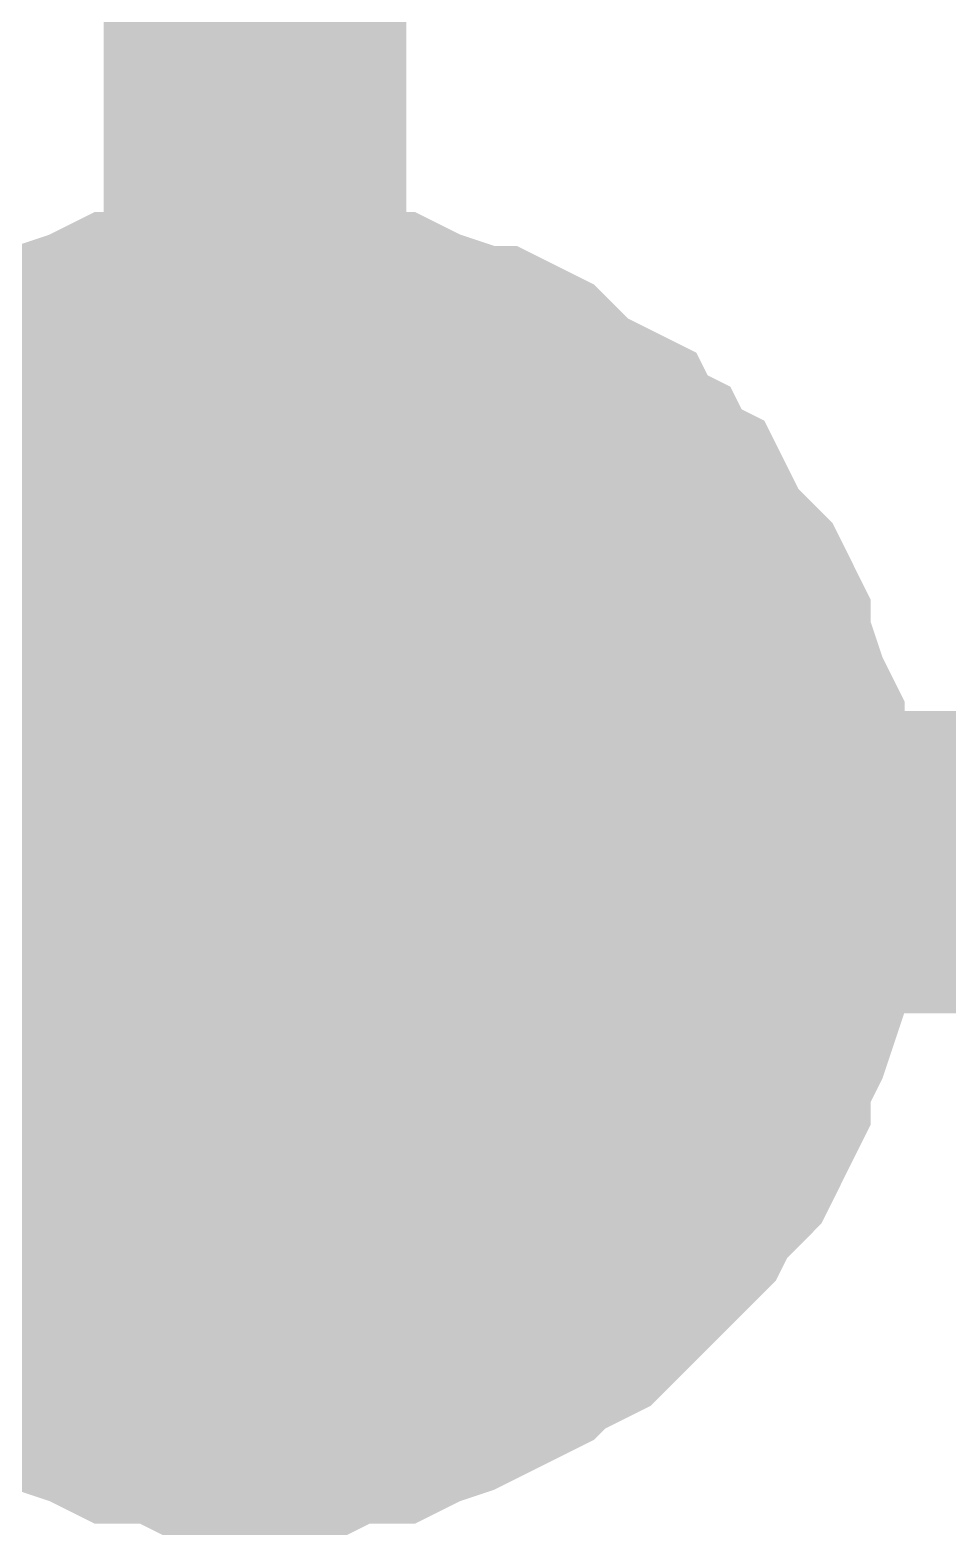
# Model space of a CAD drawing. Header units: inches. Extents: x 0 to 22.3, y 0 to 15.7.
# Drawn here: x 4.1915 to 4.2273, y 13.6733 to 13.7319 of the extents above; entities that cross this region are included whole.
import ezdxf

# ---------------------------------------------------------------- set-up
doc = ezdxf.new("R2010")
doc.units = ezdxf.units.IN
doc.header["$MEASUREMENT"] = 0
doc.layers.add('Sheet', color=255, linetype='Continuous')

msp = doc.modelspace()

# ---------------------------------------------------------------- linework, layer by layer
at = {"layer": 'Sheet'}
for points in [[(8.200272, 13.769324, 0.0118, 0.0118, 0), (8.200272, 13.699488, 0.0118, 0.0118, 0), (7.200379, 13.699488, 0.0118, 0.0118, 0), (6.200044, 13.699488, 0.0118, 0.0118, 0), (5.200151, 13.699488, 0.0118, 0.0118, 0), (4.200258, 13.699488, 0.0118, 0.0118, 0), (3.200365, 13.699488, 0.0118, 0.0118, 0), (2.20003, 13.699488, 0.0118, 0.0118, 0), (1.400381, 13.699488, 0.0118, 0.0118, 0), (1.400381, 14.199395, 0.0118, 0.0118, 0), (1.100236, 14.199395, 0.0118, 0.0118, 0)], [(4.200258, 13.899274, 0.0118, 0.0118, 0), (4.200258, 13.699488, 0.0118, 0.0118, 0)], [(4.184786, 13.712306, 0.0118, 0.0118, 0), (4.18567, 13.712748, 0.0118, 0.0118, 0), (4.186112, 13.713632, 0.0118, 0.0118, 0), (4.186997, 13.714074, 0.0118, 0.0118, 0), (4.187439, 13.714958, 0.0118, 0.0118, 0), (4.188323, 13.7154, 0.0118, 0.0118, 0), (4.189207, 13.715842, 0.0118, 0.0118, 0), (4.190091, 13.716726, 0.0118, 0.0118, 0), (4.190533, 13.717168, 0.0118, 0.0118, 0), (4.191417, 13.71761, 0.0118, 0.0118, 0), (4.192301, 13.71761, 0.0118, 0.0118, 0), (4.193185, 13.718052, 0.0118, 0.0118, 0), (4.194511, 13.718494, 0.0118, 0.0118, 0), (4.195395, 13.718936, 0.0118, 0.0118, 0), (4.196279, 13.718936, 0.0118, 0.0118, 0), (4.197163, 13.718936, 0.0118, 0.0118, 0), (4.198047, 13.719378, 0.0118, 0.0118, 0), (4.199374, 13.719378, 0.0118, 0.0118, 0), (4.200258, 13.719378, 0.0118, 0.0118, 0)], [(4.184786, 13.712306, 0.0118, 0.0118, 0), (4.18567, 13.712748, 0.0118, 0.0118, 0), (4.186112, 13.713632, 0.0118, 0.0118, 0), (4.186997, 13.714074, 0.0118, 0.0118, 0), (4.187439, 13.714958, 0.0118, 0.0118, 0), (4.188323, 13.7154, 0.0118, 0.0118, 0), (4.189207, 13.715842, 0.0118, 0.0118, 0), (4.190091, 13.716726, 0.0118, 0.0118, 0), (4.190533, 13.717168, 0.0118, 0.0118, 0), (4.191417, 13.71761, 0.0118, 0.0118, 0), (4.192301, 13.71761, 0.0118, 0.0118, 0), (4.193185, 13.718052, 0.0118, 0.0118, 0), (4.194511, 13.718494, 0.0118, 0.0118, 0), (4.195395, 13.718936, 0.0118, 0.0118, 0), (4.196279, 13.718936, 0.0118, 0.0118, 0), (4.197163, 13.718936, 0.0118, 0.0118, 0), (4.198047, 13.719378, 0.0118, 0.0118, 0), (4.199374, 13.719378, 0.0118, 0.0118, 0), (4.200258, 13.719378, 0.0118, 0.0118, 0)], [(4.184786, 13.712306, 0.0118, 0.0118, 0), (4.18567, 13.712748, 0.0118, 0.0118, 0), (4.186112, 13.713632, 0.0118, 0.0118, 0), (4.186997, 13.714074, 0.0118, 0.0118, 0), (4.187439, 13.714958, 0.0118, 0.0118, 0), (4.188323, 13.7154, 0.0118, 0.0118, 0), (4.189207, 13.715842, 0.0118, 0.0118, 0), (4.190091, 13.716726, 0.0118, 0.0118, 0), (4.190533, 13.717168, 0.0118, 0.0118, 0), (4.191417, 13.71761, 0.0118, 0.0118, 0), (4.192301, 13.71761, 0.0118, 0.0118, 0), (4.193185, 13.718052, 0.0118, 0.0118, 0), (4.194511, 13.718494, 0.0118, 0.0118, 0), (4.195395, 13.718936, 0.0118, 0.0118, 0), (4.196279, 13.718936, 0.0118, 0.0118, 0), (4.197163, 13.718936, 0.0118, 0.0118, 0), (4.198047, 13.719378, 0.0118, 0.0118, 0), (4.199374, 13.719378, 0.0118, 0.0118, 0), (4.200258, 13.719378, 0.0118, 0.0118, 0)], [(4.184786, 13.712306, 0.0118, 0.0118, 0), (4.18567, 13.712748, 0.0118, 0.0118, 0), (4.186112, 13.713632, 0.0118, 0.0118, 0), (4.186997, 13.714074, 0.0118, 0.0118, 0), (4.187439, 13.714958, 0.0118, 0.0118, 0), (4.188323, 13.7154, 0.0118, 0.0118, 0), (4.189207, 13.715842, 0.0118, 0.0118, 0), (4.190091, 13.716726, 0.0118, 0.0118, 0), (4.190533, 13.717168, 0.0118, 0.0118, 0), (4.191417, 13.71761, 0.0118, 0.0118, 0), (4.192301, 13.71761, 0.0118, 0.0118, 0), (4.193185, 13.718052, 0.0118, 0.0118, 0), (4.194511, 13.718494, 0.0118, 0.0118, 0), (4.195395, 13.718936, 0.0118, 0.0118, 0), (4.196279, 13.718936, 0.0118, 0.0118, 0), (4.197163, 13.718936, 0.0118, 0.0118, 0), (4.198047, 13.719378, 0.0118, 0.0118, 0), (4.199374, 13.719378, 0.0118, 0.0118, 0), (4.200258, 13.719378, 0.0118, 0.0118, 0)], [(4.200258, 13.719378, 0.0118, 0.0118, 0), (4.200258, 13.719378, 0.0118, 0.0118, 0)], [(4.200258, 13.719378, 0.0118, 0.0118, 0), (4.201142, 13.719378, 0.0118, 0.0118, 0), (4.202468, 13.719378, 0.0118, 0.0118, 0), (4.203352, 13.718936, 0.0118, 0.0118, 0), (4.204236, 13.718936, 0.0118, 0.0118, 0), (4.20512, 13.718936, 0.0118, 0.0118, 0), (4.206004, 13.718494, 0.0118, 0.0118, 0), (4.20733, 13.718052, 0.0118, 0.0118, 0), (4.208214, 13.71761, 0.0118, 0.0118, 0), (4.209098, 13.71761, 0.0118, 0.0118, 0), (4.209983, 13.717168, 0.0118, 0.0118, 0), (4.210425, 13.716726, 0.0118, 0.0118, 0), (4.211309, 13.715842, 0.0118, 0.0118, 0), (4.212193, 13.7154, 0.0118, 0.0118, 0), (4.213077, 13.714958, 0.0118, 0.0118, 0), (4.213519, 13.714074, 0.0118, 0.0118, 0), (4.214403, 13.713632, 0.0118, 0.0118, 0), (4.214845, 13.712748, 0.0118, 0.0118, 0), (4.215729, 13.712306, 0.0118, 0.0118, 0), (4.216171, 13.711422, 0.0118, 0.0118, 0), (4.216613, 13.710538, 0.0118, 0.0118, 0), (4.217497, 13.709654, 0.0118, 0.0118, 0), (4.217939, 13.709212, 0.0118, 0.0118, 0), (4.218381, 13.708328, 0.0118, 0.0118, 0), (4.218381, 13.707444, 0.0118, 0.0118, 0), (4.218823, 13.70656, 0.0118, 0.0118, 0), (4.219265, 13.705234, 0.0118, 0.0118, 0), (4.219707, 13.70435, 0.0118, 0.0118, 0), (4.219707, 13.703466, 0.0118, 0.0118, 0), (4.219707, 13.702582, 0.0118, 0.0118, 0), (4.220149, 13.701698, 0.0118, 0.0118, 0), (4.220149, 13.700372, 0.0118, 0.0118, 0), (4.220149, 13.699488, 0.0118, 0.0118, 0)], [(4.200258, 13.719378, 0.0118, 0.0118, 0), (4.200258, 13.719378, 0.0118, 0.0118, 0)], [(4.200258, 13.719378, 0.0118, 0.0118, 0), (4.201142, 13.719378, 0.0118, 0.0118, 0), (4.202468, 13.719378, 0.0118, 0.0118, 0), (4.203352, 13.718936, 0.0118, 0.0118, 0), (4.204236, 13.718936, 0.0118, 0.0118, 0), (4.20512, 13.718936, 0.0118, 0.0118, 0), (4.206004, 13.718494, 0.0118, 0.0118, 0), (4.20733, 13.718052, 0.0118, 0.0118, 0), (4.208214, 13.71761, 0.0118, 0.0118, 0), (4.209098, 13.71761, 0.0118, 0.0118, 0), (4.209983, 13.717168, 0.0118, 0.0118, 0), (4.210425, 13.716726, 0.0118, 0.0118, 0), (4.211309, 13.715842, 0.0118, 0.0118, 0), (4.212193, 13.7154, 0.0118, 0.0118, 0), (4.213077, 13.714958, 0.0118, 0.0118, 0), (4.213519, 13.714074, 0.0118, 0.0118, 0), (4.214403, 13.713632, 0.0118, 0.0118, 0), (4.214845, 13.712748, 0.0118, 0.0118, 0), (4.215729, 13.712306, 0.0118, 0.0118, 0), (4.216171, 13.711422, 0.0118, 0.0118, 0), (4.216613, 13.710538, 0.0118, 0.0118, 0), (4.217497, 13.709654, 0.0118, 0.0118, 0), (4.217939, 13.709212, 0.0118, 0.0118, 0), (4.218381, 13.708328, 0.0118, 0.0118, 0), (4.218381, 13.707444, 0.0118, 0.0118, 0), (4.218823, 13.70656, 0.0118, 0.0118, 0), (4.219265, 13.705234, 0.0118, 0.0118, 0), (4.219707, 13.70435, 0.0118, 0.0118, 0), (4.219707, 13.703466, 0.0118, 0.0118, 0), (4.219707, 13.702582, 0.0118, 0.0118, 0), (4.220149, 13.701698, 0.0118, 0.0118, 0), (4.220149, 13.700372, 0.0118, 0.0118, 0), (4.220149, 13.699488, 0.0118, 0.0118, 0)], [(4.200258, 13.719378, 0.0118, 0.0118, 0), (4.200258, 13.719378, 0.0118, 0.0118, 0)], [(4.200258, 13.719378, 0.0118, 0.0118, 0), (4.201142, 13.719378, 0.0118, 0.0118, 0), (4.202468, 13.719378, 0.0118, 0.0118, 0), (4.203352, 13.718936, 0.0118, 0.0118, 0), (4.204236, 13.718936, 0.0118, 0.0118, 0), (4.20512, 13.718936, 0.0118, 0.0118, 0), (4.206004, 13.718494, 0.0118, 0.0118, 0), (4.20733, 13.718052, 0.0118, 0.0118, 0), (4.208214, 13.71761, 0.0118, 0.0118, 0), (4.209098, 13.71761, 0.0118, 0.0118, 0), (4.209983, 13.717168, 0.0118, 0.0118, 0), (4.210425, 13.716726, 0.0118, 0.0118, 0), (4.211309, 13.715842, 0.0118, 0.0118, 0), (4.212193, 13.7154, 0.0118, 0.0118, 0), (4.213077, 13.714958, 0.0118, 0.0118, 0), (4.213519, 13.714074, 0.0118, 0.0118, 0), (4.214403, 13.713632, 0.0118, 0.0118, 0), (4.214845, 13.712748, 0.0118, 0.0118, 0), (4.215729, 13.712306, 0.0118, 0.0118, 0), (4.216171, 13.711422, 0.0118, 0.0118, 0), (4.216613, 13.710538, 0.0118, 0.0118, 0), (4.217497, 13.709654, 0.0118, 0.0118, 0), (4.217939, 13.709212, 0.0118, 0.0118, 0), (4.218381, 13.708328, 0.0118, 0.0118, 0), (4.218381, 13.707444, 0.0118, 0.0118, 0), (4.218823, 13.70656, 0.0118, 0.0118, 0), (4.219265, 13.705234, 0.0118, 0.0118, 0), (4.219707, 13.70435, 0.0118, 0.0118, 0), (4.219707, 13.703466, 0.0118, 0.0118, 0), (4.219707, 13.702582, 0.0118, 0.0118, 0), (4.220149, 13.701698, 0.0118, 0.0118, 0), (4.220149, 13.700372, 0.0118, 0.0118, 0), (4.220149, 13.699488, 0.0118, 0.0118, 0)], [(4.200258, 13.719378, 0.0118, 0.0118, 0), (4.200258, 13.719378, 0.0118, 0.0118, 0)], [(4.200258, 13.719378, 0.0118, 0.0118, 0), (4.201142, 13.719378, 0.0118, 0.0118, 0), (4.202468, 13.719378, 0.0118, 0.0118, 0), (4.203352, 13.718936, 0.0118, 0.0118, 0), (4.204236, 13.718936, 0.0118, 0.0118, 0), (4.20512, 13.718936, 0.0118, 0.0118, 0), (4.206004, 13.718494, 0.0118, 0.0118, 0), (4.20733, 13.718052, 0.0118, 0.0118, 0), (4.208214, 13.71761, 0.0118, 0.0118, 0), (4.209098, 13.71761, 0.0118, 0.0118, 0), (4.209983, 13.717168, 0.0118, 0.0118, 0), (4.210425, 13.716726, 0.0118, 0.0118, 0), (4.211309, 13.715842, 0.0118, 0.0118, 0), (4.212193, 13.7154, 0.0118, 0.0118, 0), (4.213077, 13.714958, 0.0118, 0.0118, 0), (4.213519, 13.714074, 0.0118, 0.0118, 0), (4.214403, 13.713632, 0.0118, 0.0118, 0), (4.214845, 13.712748, 0.0118, 0.0118, 0), (4.215729, 13.712306, 0.0118, 0.0118, 0), (4.216171, 13.711422, 0.0118, 0.0118, 0), (4.216613, 13.710538, 0.0118, 0.0118, 0), (4.217497, 13.709654, 0.0118, 0.0118, 0), (4.217939, 13.709212, 0.0118, 0.0118, 0), (4.218381, 13.708328, 0.0118, 0.0118, 0), (4.218381, 13.707444, 0.0118, 0.0118, 0), (4.218823, 13.70656, 0.0118, 0.0118, 0), (4.219265, 13.705234, 0.0118, 0.0118, 0), (4.219707, 13.70435, 0.0118, 0.0118, 0), (4.219707, 13.703466, 0.0118, 0.0118, 0), (4.219707, 13.702582, 0.0118, 0.0118, 0), (4.220149, 13.701698, 0.0118, 0.0118, 0), (4.220149, 13.700372, 0.0118, 0.0118, 0), (4.220149, 13.699488, 0.0118, 0.0118, 0)], [(4.189207, 13.715842, 0.0039, 0.0039, 0), (4.190091, 13.716726, 0.0039, 0.0039, 0), (4.190533, 13.717168, 0.0039, 0.0039, 0), (4.191417, 13.71761, 0.0039, 0.0039, 0), (4.192301, 13.71761, 0.0039, 0.0039, 0), (4.193185, 13.718052, 0.0039, 0.0039, 0), (4.194511, 13.718494, 0.0039, 0.0039, 0), (4.195395, 13.718936, 0.0039, 0.0039, 0), (4.196279, 13.718936, 0.0039, 0.0039, 0), (4.197163, 13.718936, 0.0039, 0.0039, 0), (4.198047, 13.719378, 0.0039, 0.0039, 0), (4.199374, 13.719378, 0.0039, 0.0039, 0), (4.200258, 13.719378, 0.0039, 0.0039, 0)], [(4.189207, 13.715842, 0.0039, 0.0039, 0), (4.190091, 13.716726, 0.0039, 0.0039, 0), (4.190533, 13.717168, 0.0039, 0.0039, 0), (4.191417, 13.71761, 0.0039, 0.0039, 0), (4.192301, 13.71761, 0.0039, 0.0039, 0), (4.193185, 13.718052, 0.0039, 0.0039, 0), (4.194511, 13.718494, 0.0039, 0.0039, 0), (4.195395, 13.718936, 0.0039, 0.0039, 0), (4.196279, 13.718936, 0.0039, 0.0039, 0), (4.197163, 13.718936, 0.0039, 0.0039, 0), (4.198047, 13.719378, 0.0039, 0.0039, 0), (4.199374, 13.719378, 0.0039, 0.0039, 0), (4.200258, 13.719378, 0.0039, 0.0039, 0)], [(4.189207, 13.715842, 0.0039, 0.0039, 0), (4.190091, 13.716726, 0.0039, 0.0039, 0), (4.190533, 13.717168, 0.0039, 0.0039, 0), (4.191417, 13.71761, 0.0039, 0.0039, 0), (4.192301, 13.71761, 0.0039, 0.0039, 0), (4.193185, 13.718052, 0.0039, 0.0039, 0), (4.194511, 13.718494, 0.0039, 0.0039, 0), (4.195395, 13.718936, 0.0039, 0.0039, 0), (4.196279, 13.718936, 0.0039, 0.0039, 0), (4.197163, 13.718936, 0.0039, 0.0039, 0), (4.198047, 13.719378, 0.0039, 0.0039, 0), (4.199374, 13.719378, 0.0039, 0.0039, 0), (4.200258, 13.719378, 0.0039, 0.0039, 0)], [(4.189207, 13.715842, 0.0039, 0.0039, 0), (4.190091, 13.716726, 0.0039, 0.0039, 0), (4.190533, 13.717168, 0.0039, 0.0039, 0), (4.191417, 13.71761, 0.0039, 0.0039, 0), (4.192301, 13.71761, 0.0039, 0.0039, 0), (4.193185, 13.718052, 0.0039, 0.0039, 0), (4.194511, 13.718494, 0.0039, 0.0039, 0), (4.195395, 13.718936, 0.0039, 0.0039, 0), (4.196279, 13.718936, 0.0039, 0.0039, 0), (4.197163, 13.718936, 0.0039, 0.0039, 0), (4.198047, 13.719378, 0.0039, 0.0039, 0), (4.199374, 13.719378, 0.0039, 0.0039, 0), (4.200258, 13.719378, 0.0039, 0.0039, 0)], [(4.200258, 13.719378, 0.0039, 0.0039, 0), (4.200258, 13.719378, 0.0039, 0.0039, 0)], [(4.200258, 13.719378, 0.0039, 0.0039, 0), (4.201142, 13.719378, 0.0039, 0.0039, 0), (4.202468, 13.719378, 0.0039, 0.0039, 0), (4.203352, 13.718936, 0.0039, 0.0039, 0), (4.204236, 13.718936, 0.0039, 0.0039, 0), (4.20512, 13.718936, 0.0039, 0.0039, 0), (4.206004, 13.718494, 0.0039, 0.0039, 0), (4.20733, 13.718052, 0.0039, 0.0039, 0), (4.208214, 13.71761, 0.0039, 0.0039, 0), (4.209098, 13.71761, 0.0039, 0.0039, 0), (4.209983, 13.717168, 0.0039, 0.0039, 0), (4.210425, 13.716726, 0.0039, 0.0039, 0), (4.211309, 13.715842, 0.0039, 0.0039, 0), (4.212193, 13.7154, 0.0039, 0.0039, 0), (4.213077, 13.714958, 0.0039, 0.0039, 0), (4.213519, 13.714074, 0.0039, 0.0039, 0), (4.214403, 13.713632, 0.0039, 0.0039, 0), (4.214845, 13.712748, 0.0039, 0.0039, 0), (4.215729, 13.712306, 0.0039, 0.0039, 0), (4.216171, 13.711422, 0.0039, 0.0039, 0), (4.216613, 13.710538, 0.0039, 0.0039, 0), (4.217497, 13.709654, 0.0039, 0.0039, 0), (4.217939, 13.709212, 0.0039, 0.0039, 0), (4.218381, 13.708328, 0.0039, 0.0039, 0), (4.218381, 13.707444, 0.0039, 0.0039, 0), (4.218823, 13.70656, 0.0039, 0.0039, 0), (4.219265, 13.705234, 0.0039, 0.0039, 0), (4.219707, 13.70435, 0.0039, 0.0039, 0), (4.219707, 13.703466, 0.0039, 0.0039, 0), (4.219707, 13.702582, 0.0039, 0.0039, 0), (4.220149, 13.701698, 0.0039, 0.0039, 0), (4.220149, 13.700372, 0.0039, 0.0039, 0), (4.220149, 13.699488, 0.0039, 0.0039, 0)], [(4.200258, 13.719378, 0.0039, 0.0039, 0), (4.200258, 13.719378, 0.0039, 0.0039, 0)], [(4.200258, 13.719378, 0.0039, 0.0039, 0), (4.201142, 13.719378, 0.0039, 0.0039, 0), (4.202468, 13.719378, 0.0039, 0.0039, 0), (4.203352, 13.718936, 0.0039, 0.0039, 0), (4.204236, 13.718936, 0.0039, 0.0039, 0), (4.20512, 13.718936, 0.0039, 0.0039, 0), (4.206004, 13.718494, 0.0039, 0.0039, 0), (4.20733, 13.718052, 0.0039, 0.0039, 0), (4.208214, 13.71761, 0.0039, 0.0039, 0), (4.209098, 13.71761, 0.0039, 0.0039, 0), (4.209983, 13.717168, 0.0039, 0.0039, 0), (4.210425, 13.716726, 0.0039, 0.0039, 0), (4.211309, 13.715842, 0.0039, 0.0039, 0), (4.212193, 13.7154, 0.0039, 0.0039, 0), (4.213077, 13.714958, 0.0039, 0.0039, 0), (4.213519, 13.714074, 0.0039, 0.0039, 0), (4.214403, 13.713632, 0.0039, 0.0039, 0), (4.214845, 13.712748, 0.0039, 0.0039, 0), (4.215729, 13.712306, 0.0039, 0.0039, 0), (4.216171, 13.711422, 0.0039, 0.0039, 0), (4.216613, 13.710538, 0.0039, 0.0039, 0), (4.217497, 13.709654, 0.0039, 0.0039, 0), (4.217939, 13.709212, 0.0039, 0.0039, 0), (4.218381, 13.708328, 0.0039, 0.0039, 0), (4.218381, 13.707444, 0.0039, 0.0039, 0), (4.218823, 13.70656, 0.0039, 0.0039, 0), (4.219265, 13.705234, 0.0039, 0.0039, 0), (4.219707, 13.70435, 0.0039, 0.0039, 0), (4.219707, 13.703466, 0.0039, 0.0039, 0), (4.219707, 13.702582, 0.0039, 0.0039, 0), (4.220149, 13.701698, 0.0039, 0.0039, 0), (4.220149, 13.700372, 0.0039, 0.0039, 0), (4.220149, 13.699488, 0.0039, 0.0039, 0)], [(4.200258, 13.719378, 0.0039, 0.0039, 0), (4.200258, 13.719378, 0.0039, 0.0039, 0)], [(4.200258, 13.719378, 0.0039, 0.0039, 0), (4.201142, 13.719378, 0.0039, 0.0039, 0), (4.202468, 13.719378, 0.0039, 0.0039, 0), (4.203352, 13.718936, 0.0039, 0.0039, 0), (4.204236, 13.718936, 0.0039, 0.0039, 0), (4.20512, 13.718936, 0.0039, 0.0039, 0), (4.206004, 13.718494, 0.0039, 0.0039, 0), (4.20733, 13.718052, 0.0039, 0.0039, 0), (4.208214, 13.71761, 0.0039, 0.0039, 0), (4.209098, 13.71761, 0.0039, 0.0039, 0), (4.209983, 13.717168, 0.0039, 0.0039, 0), (4.210425, 13.716726, 0.0039, 0.0039, 0), (4.211309, 13.715842, 0.0039, 0.0039, 0), (4.212193, 13.7154, 0.0039, 0.0039, 0), (4.213077, 13.714958, 0.0039, 0.0039, 0), (4.213519, 13.714074, 0.0039, 0.0039, 0), (4.214403, 13.713632, 0.0039, 0.0039, 0), (4.214845, 13.712748, 0.0039, 0.0039, 0), (4.215729, 13.712306, 0.0039, 0.0039, 0), (4.216171, 13.711422, 0.0039, 0.0039, 0), (4.216613, 13.710538, 0.0039, 0.0039, 0), (4.217497, 13.709654, 0.0039, 0.0039, 0), (4.217939, 13.709212, 0.0039, 0.0039, 0), (4.218381, 13.708328, 0.0039, 0.0039, 0), (4.218381, 13.707444, 0.0039, 0.0039, 0), (4.218823, 13.70656, 0.0039, 0.0039, 0), (4.219265, 13.705234, 0.0039, 0.0039, 0), (4.219707, 13.70435, 0.0039, 0.0039, 0), (4.219707, 13.703466, 0.0039, 0.0039, 0), (4.219707, 13.702582, 0.0039, 0.0039, 0), (4.220149, 13.701698, 0.0039, 0.0039, 0), (4.220149, 13.700372, 0.0039, 0.0039, 0), (4.220149, 13.699488, 0.0039, 0.0039, 0)], [(4.200258, 13.719378, 0.0039, 0.0039, 0), (4.200258, 13.719378, 0.0039, 0.0039, 0)], [(4.200258, 13.719378, 0.0039, 0.0039, 0), (4.201142, 13.719378, 0.0039, 0.0039, 0), (4.202468, 13.719378, 0.0039, 0.0039, 0), (4.203352, 13.718936, 0.0039, 0.0039, 0), (4.204236, 13.718936, 0.0039, 0.0039, 0), (4.20512, 13.718936, 0.0039, 0.0039, 0), (4.206004, 13.718494, 0.0039, 0.0039, 0), (4.20733, 13.718052, 0.0039, 0.0039, 0), (4.208214, 13.71761, 0.0039, 0.0039, 0), (4.209098, 13.71761, 0.0039, 0.0039, 0), (4.209983, 13.717168, 0.0039, 0.0039, 0), (4.210425, 13.716726, 0.0039, 0.0039, 0), (4.211309, 13.715842, 0.0039, 0.0039, 0), (4.212193, 13.7154, 0.0039, 0.0039, 0), (4.213077, 13.714958, 0.0039, 0.0039, 0), (4.213519, 13.714074, 0.0039, 0.0039, 0), (4.214403, 13.713632, 0.0039, 0.0039, 0), (4.214845, 13.712748, 0.0039, 0.0039, 0), (4.215729, 13.712306, 0.0039, 0.0039, 0), (4.216171, 13.711422, 0.0039, 0.0039, 0), (4.216613, 13.710538, 0.0039, 0.0039, 0), (4.217497, 13.709654, 0.0039, 0.0039, 0), (4.217939, 13.709212, 0.0039, 0.0039, 0), (4.218381, 13.708328, 0.0039, 0.0039, 0), (4.218381, 13.707444, 0.0039, 0.0039, 0), (4.218823, 13.70656, 0.0039, 0.0039, 0), (4.219265, 13.705234, 0.0039, 0.0039, 0), (4.219707, 13.70435, 0.0039, 0.0039, 0), (4.219707, 13.703466, 0.0039, 0.0039, 0), (4.219707, 13.702582, 0.0039, 0.0039, 0), (4.220149, 13.701698, 0.0039, 0.0039, 0), (4.220149, 13.700372, 0.0039, 0.0039, 0), (4.220149, 13.699488, 0.0039, 0.0039, 0)], [(4.220149, 13.699488, 0.0118, 0.0118, 0), (4.220149, 13.698604, 0.0118, 0.0118, 0), (4.220149, 13.697278, 0.0118, 0.0118, 0), (4.219707, 13.696394, 0.0118, 0.0118, 0), (4.219707, 13.69551, 0.0118, 0.0118, 0), (4.219707, 13.694626, 0.0118, 0.0118, 0), (4.219265, 13.6933, 0.0118, 0.0118, 0), (4.218823, 13.692416, 0.0118, 0.0118, 0), (4.218381, 13.691532, 0.0118, 0.0118, 0), (4.218381, 13.690648, 0.0118, 0.0118, 0), (4.217939, 13.689764, 0.0118, 0.0118, 0), (4.217497, 13.68888, 0.0118, 0.0118, 0), (4.216613, 13.687995, 0.0118, 0.0118, 0), (4.216171, 13.687553, 0.0118, 0.0118, 0), (4.215729, 13.686669, 0.0118, 0.0118, 0), (4.214845, 13.685785, 0.0118, 0.0118, 0), (4.214403, 13.685343, 0.0118, 0.0118, 0), (4.213519, 13.684459, 0.0118, 0.0118, 0), (4.213077, 13.684017, 0.0118, 0.0118, 0), (4.212193, 13.683133, 0.0118, 0.0118, 0), (4.211309, 13.682691, 0.0118, 0.0118, 0), (4.210425, 13.682249, 0.0118, 0.0118, 0), (4.209983, 13.681807, 0.0118, 0.0118, 0), (4.209098, 13.681365, 0.0118, 0.0118, 0), (4.208214, 13.680923, 0.0118, 0.0118, 0), (4.20733, 13.680481, 0.0118, 0.0118, 0), (4.206004, 13.680039, 0.0118, 0.0118, 0), (4.20512, 13.679597, 0.0118, 0.0118, 0), (4.204236, 13.679597, 0.0118, 0.0118, 0), (4.203352, 13.679597, 0.0118, 0.0118, 0), (4.202468, 13.679155, 0.0118, 0.0118, 0), (4.201142, 13.679155, 0.0118, 0.0118, 0), (4.200258, 13.679155, 0.0118, 0.0118, 0)], [(4.220149, 13.699488, 0.0118, 0.0118, 0), (4.220149, 13.698604, 0.0118, 0.0118, 0), (4.220149, 13.697278, 0.0118, 0.0118, 0), (4.219707, 13.696394, 0.0118, 0.0118, 0), (4.219707, 13.69551, 0.0118, 0.0118, 0), (4.219707, 13.694626, 0.0118, 0.0118, 0), (4.219265, 13.6933, 0.0118, 0.0118, 0), (4.218823, 13.692416, 0.0118, 0.0118, 0), (4.218381, 13.691532, 0.0118, 0.0118, 0), (4.218381, 13.690648, 0.0118, 0.0118, 0), (4.217939, 13.689764, 0.0118, 0.0118, 0), (4.217497, 13.68888, 0.0118, 0.0118, 0), (4.216613, 13.687995, 0.0118, 0.0118, 0), (4.216171, 13.687553, 0.0118, 0.0118, 0), (4.215729, 13.686669, 0.0118, 0.0118, 0), (4.214845, 13.685785, 0.0118, 0.0118, 0), (4.214403, 13.685343, 0.0118, 0.0118, 0), (4.213519, 13.684459, 0.0118, 0.0118, 0), (4.213077, 13.684017, 0.0118, 0.0118, 0), (4.212193, 13.683133, 0.0118, 0.0118, 0), (4.211309, 13.682691, 0.0118, 0.0118, 0), (4.210425, 13.682249, 0.0118, 0.0118, 0), (4.209983, 13.681807, 0.0118, 0.0118, 0), (4.209098, 13.681365, 0.0118, 0.0118, 0), (4.208214, 13.680923, 0.0118, 0.0118, 0), (4.20733, 13.680481, 0.0118, 0.0118, 0), (4.206004, 13.680039, 0.0118, 0.0118, 0), (4.20512, 13.679597, 0.0118, 0.0118, 0), (4.204236, 13.679597, 0.0118, 0.0118, 0), (4.203352, 13.679597, 0.0118, 0.0118, 0), (4.202468, 13.679155, 0.0118, 0.0118, 0), (4.201142, 13.679155, 0.0118, 0.0118, 0), (4.200258, 13.679155, 0.0118, 0.0118, 0)], [(4.220149, 13.699488, 0.0118, 0.0118, 0), (4.220149, 13.698604, 0.0118, 0.0118, 0), (4.220149, 13.697278, 0.0118, 0.0118, 0), (4.219707, 13.696394, 0.0118, 0.0118, 0), (4.219707, 13.69551, 0.0118, 0.0118, 0), (4.219707, 13.694626, 0.0118, 0.0118, 0), (4.219265, 13.6933, 0.0118, 0.0118, 0), (4.218823, 13.692416, 0.0118, 0.0118, 0), (4.218381, 13.691532, 0.0118, 0.0118, 0), (4.218381, 13.690648, 0.0118, 0.0118, 0), (4.217939, 13.689764, 0.0118, 0.0118, 0), (4.217497, 13.68888, 0.0118, 0.0118, 0), (4.216613, 13.687995, 0.0118, 0.0118, 0), (4.216171, 13.687553, 0.0118, 0.0118, 0), (4.215729, 13.686669, 0.0118, 0.0118, 0), (4.214845, 13.685785, 0.0118, 0.0118, 0), (4.214403, 13.685343, 0.0118, 0.0118, 0), (4.213519, 13.684459, 0.0118, 0.0118, 0), (4.213077, 13.684017, 0.0118, 0.0118, 0), (4.212193, 13.683133, 0.0118, 0.0118, 0), (4.211309, 13.682691, 0.0118, 0.0118, 0), (4.210425, 13.682249, 0.0118, 0.0118, 0), (4.209983, 13.681807, 0.0118, 0.0118, 0), (4.209098, 13.681365, 0.0118, 0.0118, 0), (4.208214, 13.680923, 0.0118, 0.0118, 0), (4.20733, 13.680481, 0.0118, 0.0118, 0), (4.206004, 13.680039, 0.0118, 0.0118, 0), (4.20512, 13.679597, 0.0118, 0.0118, 0), (4.204236, 13.679597, 0.0118, 0.0118, 0), (4.203352, 13.679597, 0.0118, 0.0118, 0), (4.202468, 13.679155, 0.0118, 0.0118, 0), (4.201142, 13.679155, 0.0118, 0.0118, 0), (4.200258, 13.679155, 0.0118, 0.0118, 0)], [(4.220149, 13.699488, 0.0118, 0.0118, 0), (4.220149, 13.698604, 0.0118, 0.0118, 0), (4.220149, 13.697278, 0.0118, 0.0118, 0), (4.219707, 13.696394, 0.0118, 0.0118, 0), (4.219707, 13.69551, 0.0118, 0.0118, 0), (4.219707, 13.694626, 0.0118, 0.0118, 0), (4.219265, 13.6933, 0.0118, 0.0118, 0), (4.218823, 13.692416, 0.0118, 0.0118, 0), (4.218381, 13.691532, 0.0118, 0.0118, 0), (4.218381, 13.690648, 0.0118, 0.0118, 0), (4.217939, 13.689764, 0.0118, 0.0118, 0), (4.217497, 13.68888, 0.0118, 0.0118, 0), (4.216613, 13.687995, 0.0118, 0.0118, 0), (4.216171, 13.687553, 0.0118, 0.0118, 0), (4.215729, 13.686669, 0.0118, 0.0118, 0), (4.214845, 13.685785, 0.0118, 0.0118, 0), (4.214403, 13.685343, 0.0118, 0.0118, 0), (4.213519, 13.684459, 0.0118, 0.0118, 0), (4.213077, 13.684017, 0.0118, 0.0118, 0), (4.212193, 13.683133, 0.0118, 0.0118, 0), (4.211309, 13.682691, 0.0118, 0.0118, 0), (4.210425, 13.682249, 0.0118, 0.0118, 0), (4.209983, 13.681807, 0.0118, 0.0118, 0), (4.209098, 13.681365, 0.0118, 0.0118, 0), (4.208214, 13.680923, 0.0118, 0.0118, 0), (4.20733, 13.680481, 0.0118, 0.0118, 0), (4.206004, 13.680039, 0.0118, 0.0118, 0), (4.20512, 13.679597, 0.0118, 0.0118, 0), (4.204236, 13.679597, 0.0118, 0.0118, 0), (4.203352, 13.679597, 0.0118, 0.0118, 0), (4.202468, 13.679155, 0.0118, 0.0118, 0), (4.201142, 13.679155, 0.0118, 0.0118, 0), (4.200258, 13.679155, 0.0118, 0.0118, 0)], [(4.220149, 13.699488, 0.0118, 0.0118, 0), (4.220149, 13.699488, 0.0118, 0.0118, 0), (4.220149, 13.699488, 0.0118, 0.0118, 0), (4.220149, 13.699488, 0.0118, 0.0118, 0), (4.220149, 13.699488, 0.0118, 0.0118, 0), (4.220149, 13.699488, 0.0118, 0.0118, 0), (4.220149, 13.699488, 0.0118, 0.0118, 0), (4.220149, 13.699488, 0.0118, 0.0118, 0), (4.220149, 13.699488, 0.0118, 0.0118, 0), (4.220149, 13.699488, 0.0118, 0.0118, 0), (4.220149, 13.699488, 0.0118, 0.0118, 0), (4.220149, 13.699488, 0.0118, 0.0118, 0), (4.220149, 13.699488, 0.0118, 0.0118, 0), (4.220149, 13.699488, 0.0118, 0.0118, 0), (4.220149, 13.699488, 0.0118, 0.0118, 0), (4.220149, 13.699488, 0.0118, 0.0118, 0), (4.220149, 13.699488, 0.0118, 0.0118, 0), (4.220149, 13.699488, 0.0118, 0.0118, 0), (4.220149, 13.699488, 0.0118, 0.0118, 0), (4.220149, 13.699488, 0.0118, 0.0118, 0), (4.220149, 13.699488, 0.0118, 0.0118, 0), (4.220149, 13.699488, 0.0118, 0.0118, 0), (4.220149, 13.699488, 0.0118, 0.0118, 0), (4.220149, 13.699488, 0.0118, 0.0118, 0), (4.220149, 13.699488, 0.0118, 0.0118, 0), (4.220149, 13.699488, 0.0118, 0.0118, 0), (4.220149, 13.699488, 0.0118, 0.0118, 0), (4.220149, 13.699488, 0.0118, 0.0118, 0), (4.220149, 13.699488, 0.0118, 0.0118, 0), (4.220149, 13.699488, 0.0118, 0.0118, 0), (4.220149, 13.699488, 0.0118, 0.0118, 0), (4.220149, 13.699488, 0.0118, 0.0118, 0), (4.220149, 13.699488, 0.0118, 0.0118, 0)], [(4.220149, 13.699488, 0.0118, 0.0118, 0), (4.220149, 13.699488, 0.0118, 0.0118, 0)], [(4.220149, 13.699488, 0.0118, 0.0118, 0), (4.220149, 13.699488, 0.0118, 0.0118, 0), (4.220149, 13.699488, 0.0118, 0.0118, 0), (4.220149, 13.699488, 0.0118, 0.0118, 0), (4.220149, 13.699488, 0.0118, 0.0118, 0), (4.220149, 13.699488, 0.0118, 0.0118, 0), (4.220149, 13.699488, 0.0118, 0.0118, 0), (4.220149, 13.699488, 0.0118, 0.0118, 0), (4.220149, 13.699488, 0.0118, 0.0118, 0), (4.220149, 13.699488, 0.0118, 0.0118, 0), (4.220149, 13.699488, 0.0118, 0.0118, 0), (4.220149, 13.699488, 0.0118, 0.0118, 0), (4.220149, 13.699488, 0.0118, 0.0118, 0), (4.220149, 13.699488, 0.0118, 0.0118, 0), (4.220149, 13.699488, 0.0118, 0.0118, 0), (4.220149, 13.699488, 0.0118, 0.0118, 0), (4.220149, 13.699488, 0.0118, 0.0118, 0), (4.220149, 13.699488, 0.0118, 0.0118, 0), (4.220149, 13.699488, 0.0118, 0.0118, 0), (4.220149, 13.699488, 0.0118, 0.0118, 0), (4.220149, 13.699488, 0.0118, 0.0118, 0), (4.220149, 13.699488, 0.0118, 0.0118, 0), (4.220149, 13.699488, 0.0118, 0.0118, 0), (4.220149, 13.699488, 0.0118, 0.0118, 0), (4.220149, 13.699488, 0.0118, 0.0118, 0), (4.220149, 13.699488, 0.0118, 0.0118, 0), (4.220149, 13.699488, 0.0118, 0.0118, 0), (4.220149, 13.699488, 0.0118, 0.0118, 0), (4.220149, 13.699488, 0.0118, 0.0118, 0), (4.220149, 13.699488, 0.0118, 0.0118, 0), (4.220149, 13.699488, 0.0118, 0.0118, 0), (4.220149, 13.699488, 0.0118, 0.0118, 0), (4.220149, 13.699488, 0.0118, 0.0118, 0)], [(4.220149, 13.699488, 0.0118, 0.0118, 0), (4.220149, 13.699488, 0.0118, 0.0118, 0)], [(4.220149, 13.699488, 0.0118, 0.0118, 0), (4.220149, 13.699488, 0.0118, 0.0118, 0), (4.220149, 13.699488, 0.0118, 0.0118, 0), (4.220149, 13.699488, 0.0118, 0.0118, 0), (4.220149, 13.699488, 0.0118, 0.0118, 0), (4.220149, 13.699488, 0.0118, 0.0118, 0), (4.220149, 13.699488, 0.0118, 0.0118, 0), (4.220149, 13.699488, 0.0118, 0.0118, 0), (4.220149, 13.699488, 0.0118, 0.0118, 0), (4.220149, 13.699488, 0.0118, 0.0118, 0), (4.220149, 13.699488, 0.0118, 0.0118, 0), (4.220149, 13.699488, 0.0118, 0.0118, 0), (4.220149, 13.699488, 0.0118, 0.0118, 0), (4.220149, 13.699488, 0.0118, 0.0118, 0), (4.220149, 13.699488, 0.0118, 0.0118, 0), (4.220149, 13.699488, 0.0118, 0.0118, 0), (4.220149, 13.699488, 0.0118, 0.0118, 0), (4.220149, 13.699488, 0.0118, 0.0118, 0), (4.220149, 13.699488, 0.0118, 0.0118, 0), (4.220149, 13.699488, 0.0118, 0.0118, 0), (4.220149, 13.699488, 0.0118, 0.0118, 0), (4.220149, 13.699488, 0.0118, 0.0118, 0), (4.220149, 13.699488, 0.0118, 0.0118, 0), (4.220149, 13.699488, 0.0118, 0.0118, 0), (4.220149, 13.699488, 0.0118, 0.0118, 0), (4.220149, 13.699488, 0.0118, 0.0118, 0), (4.220149, 13.699488, 0.0118, 0.0118, 0), (4.220149, 13.699488, 0.0118, 0.0118, 0), (4.220149, 13.699488, 0.0118, 0.0118, 0), (4.220149, 13.699488, 0.0118, 0.0118, 0), (4.220149, 13.699488, 0.0118, 0.0118, 0), (4.220149, 13.699488, 0.0118, 0.0118, 0), (4.220149, 13.699488, 0.0118, 0.0118, 0)], [(4.220149, 13.699488, 0.0118, 0.0118, 0), (4.220149, 13.699488, 0.0118, 0.0118, 0)], [(4.220149, 13.699488, 0.0118, 0.0118, 0), (4.220149, 13.699488, 0.0118, 0.0118, 0), (4.220149, 13.699488, 0.0118, 0.0118, 0), (4.220149, 13.699488, 0.0118, 0.0118, 0), (4.220149, 13.699488, 0.0118, 0.0118, 0), (4.220149, 13.699488, 0.0118, 0.0118, 0), (4.220149, 13.699488, 0.0118, 0.0118, 0), (4.220149, 13.699488, 0.0118, 0.0118, 0), (4.220149, 13.699488, 0.0118, 0.0118, 0), (4.220149, 13.699488, 0.0118, 0.0118, 0), (4.220149, 13.699488, 0.0118, 0.0118, 0), (4.220149, 13.699488, 0.0118, 0.0118, 0), (4.220149, 13.699488, 0.0118, 0.0118, 0), (4.220149, 13.699488, 0.0118, 0.0118, 0), (4.220149, 13.699488, 0.0118, 0.0118, 0), (4.220149, 13.699488, 0.0118, 0.0118, 0), (4.220149, 13.699488, 0.0118, 0.0118, 0), (4.220149, 13.699488, 0.0118, 0.0118, 0), (4.220149, 13.699488, 0.0118, 0.0118, 0), (4.220149, 13.699488, 0.0118, 0.0118, 0), (4.220149, 13.699488, 0.0118, 0.0118, 0), (4.220149, 13.699488, 0.0118, 0.0118, 0), (4.220149, 13.699488, 0.0118, 0.0118, 0), (4.220149, 13.699488, 0.0118, 0.0118, 0), (4.220149, 13.699488, 0.0118, 0.0118, 0), (4.220149, 13.699488, 0.0118, 0.0118, 0), (4.220149, 13.699488, 0.0118, 0.0118, 0), (4.220149, 13.699488, 0.0118, 0.0118, 0), (4.220149, 13.699488, 0.0118, 0.0118, 0), (4.220149, 13.699488, 0.0118, 0.0118, 0), (4.220149, 13.699488, 0.0118, 0.0118, 0), (4.220149, 13.699488, 0.0118, 0.0118, 0), (4.220149, 13.699488, 0.0118, 0.0118, 0)], [(4.220149, 13.699488, 0.0118, 0.0118, 0), (4.220149, 13.699488, 0.0118, 0.0118, 0)], [(4.220149, 13.699488, 0.0039, 0.0039, 0), (4.220149, 13.698604, 0.0039, 0.0039, 0), (4.220149, 13.697278, 0.0039, 0.0039, 0), (4.219707, 13.696394, 0.0039, 0.0039, 0), (4.219707, 13.69551, 0.0039, 0.0039, 0), (4.219707, 13.694626, 0.0039, 0.0039, 0), (4.219265, 13.6933, 0.0039, 0.0039, 0), (4.218823, 13.692416, 0.0039, 0.0039, 0), (4.218381, 13.691532, 0.0039, 0.0039, 0), (4.218381, 13.690648, 0.0039, 0.0039, 0), (4.217939, 13.689764, 0.0039, 0.0039, 0), (4.217497, 13.68888, 0.0039, 0.0039, 0), (4.216613, 13.687995, 0.0039, 0.0039, 0), (4.216171, 13.687553, 0.0039, 0.0039, 0), (4.215729, 13.686669, 0.0039, 0.0039, 0), (4.214845, 13.685785, 0.0039, 0.0039, 0), (4.214403, 13.685343, 0.0039, 0.0039, 0), (4.213519, 13.684459, 0.0039, 0.0039, 0), (4.213077, 13.684017, 0.0039, 0.0039, 0), (4.212193, 13.683133, 0.0039, 0.0039, 0), (4.211309, 13.682691, 0.0039, 0.0039, 0), (4.210425, 13.682249, 0.0039, 0.0039, 0), (4.209983, 13.681807, 0.0039, 0.0039, 0), (4.209098, 13.681365, 0.0039, 0.0039, 0), (4.208214, 13.680923, 0.0039, 0.0039, 0), (4.20733, 13.680481, 0.0039, 0.0039, 0), (4.206004, 13.680039, 0.0039, 0.0039, 0), (4.20512, 13.679597, 0.0039, 0.0039, 0), (4.204236, 13.679597, 0.0039, 0.0039, 0), (4.203352, 13.679597, 0.0039, 0.0039, 0), (4.202468, 13.679155, 0.0039, 0.0039, 0), (4.201142, 13.679155, 0.0039, 0.0039, 0), (4.200258, 13.679155, 0.0039, 0.0039, 0)], [(4.220149, 13.699488, 0.0039, 0.0039, 0), (4.220149, 13.698604, 0.0039, 0.0039, 0), (4.220149, 13.697278, 0.0039, 0.0039, 0), (4.219707, 13.696394, 0.0039, 0.0039, 0), (4.219707, 13.69551, 0.0039, 0.0039, 0), (4.219707, 13.694626, 0.0039, 0.0039, 0), (4.219265, 13.6933, 0.0039, 0.0039, 0), (4.218823, 13.692416, 0.0039, 0.0039, 0), (4.218381, 13.691532, 0.0039, 0.0039, 0), (4.218381, 13.690648, 0.0039, 0.0039, 0), (4.217939, 13.689764, 0.0039, 0.0039, 0), (4.217497, 13.68888, 0.0039, 0.0039, 0), (4.216613, 13.687995, 0.0039, 0.0039, 0), (4.216171, 13.687553, 0.0039, 0.0039, 0), (4.215729, 13.686669, 0.0039, 0.0039, 0), (4.214845, 13.685785, 0.0039, 0.0039, 0), (4.214403, 13.685343, 0.0039, 0.0039, 0), (4.213519, 13.684459, 0.0039, 0.0039, 0), (4.213077, 13.684017, 0.0039, 0.0039, 0), (4.212193, 13.683133, 0.0039, 0.0039, 0), (4.211309, 13.682691, 0.0039, 0.0039, 0), (4.210425, 13.682249, 0.0039, 0.0039, 0), (4.209983, 13.681807, 0.0039, 0.0039, 0), (4.209098, 13.681365, 0.0039, 0.0039, 0), (4.208214, 13.680923, 0.0039, 0.0039, 0), (4.20733, 13.680481, 0.0039, 0.0039, 0), (4.206004, 13.680039, 0.0039, 0.0039, 0), (4.20512, 13.679597, 0.0039, 0.0039, 0), (4.204236, 13.679597, 0.0039, 0.0039, 0), (4.203352, 13.679597, 0.0039, 0.0039, 0), (4.202468, 13.679155, 0.0039, 0.0039, 0), (4.201142, 13.679155, 0.0039, 0.0039, 0), (4.200258, 13.679155, 0.0039, 0.0039, 0)], [(4.220149, 13.699488, 0.0039, 0.0039, 0), (4.220149, 13.698604, 0.0039, 0.0039, 0), (4.220149, 13.697278, 0.0039, 0.0039, 0), (4.219707, 13.696394, 0.0039, 0.0039, 0), (4.219707, 13.69551, 0.0039, 0.0039, 0), (4.219707, 13.694626, 0.0039, 0.0039, 0), (4.219265, 13.6933, 0.0039, 0.0039, 0), (4.218823, 13.692416, 0.0039, 0.0039, 0), (4.218381, 13.691532, 0.0039, 0.0039, 0), (4.218381, 13.690648, 0.0039, 0.0039, 0), (4.217939, 13.689764, 0.0039, 0.0039, 0), (4.217497, 13.68888, 0.0039, 0.0039, 0), (4.216613, 13.687995, 0.0039, 0.0039, 0), (4.216171, 13.687553, 0.0039, 0.0039, 0), (4.215729, 13.686669, 0.0039, 0.0039, 0), (4.214845, 13.685785, 0.0039, 0.0039, 0), (4.214403, 13.685343, 0.0039, 0.0039, 0), (4.213519, 13.684459, 0.0039, 0.0039, 0), (4.213077, 13.684017, 0.0039, 0.0039, 0), (4.212193, 13.683133, 0.0039, 0.0039, 0), (4.211309, 13.682691, 0.0039, 0.0039, 0), (4.210425, 13.682249, 0.0039, 0.0039, 0), (4.209983, 13.681807, 0.0039, 0.0039, 0), (4.209098, 13.681365, 0.0039, 0.0039, 0), (4.208214, 13.680923, 0.0039, 0.0039, 0), (4.20733, 13.680481, 0.0039, 0.0039, 0), (4.206004, 13.680039, 0.0039, 0.0039, 0), (4.20512, 13.679597, 0.0039, 0.0039, 0), (4.204236, 13.679597, 0.0039, 0.0039, 0), (4.203352, 13.679597, 0.0039, 0.0039, 0), (4.202468, 13.679155, 0.0039, 0.0039, 0), (4.201142, 13.679155, 0.0039, 0.0039, 0), (4.200258, 13.679155, 0.0039, 0.0039, 0)], [(4.220149, 13.699488, 0.0039, 0.0039, 0), (4.220149, 13.698604, 0.0039, 0.0039, 0), (4.220149, 13.697278, 0.0039, 0.0039, 0), (4.219707, 13.696394, 0.0039, 0.0039, 0), (4.219707, 13.69551, 0.0039, 0.0039, 0), (4.219707, 13.694626, 0.0039, 0.0039, 0), (4.219265, 13.6933, 0.0039, 0.0039, 0), (4.218823, 13.692416, 0.0039, 0.0039, 0), (4.218381, 13.691532, 0.0039, 0.0039, 0), (4.218381, 13.690648, 0.0039, 0.0039, 0), (4.217939, 13.689764, 0.0039, 0.0039, 0), (4.217497, 13.68888, 0.0039, 0.0039, 0), (4.216613, 13.687995, 0.0039, 0.0039, 0), (4.216171, 13.687553, 0.0039, 0.0039, 0), (4.215729, 13.686669, 0.0039, 0.0039, 0), (4.214845, 13.685785, 0.0039, 0.0039, 0), (4.214403, 13.685343, 0.0039, 0.0039, 0), (4.213519, 13.684459, 0.0039, 0.0039, 0), (4.213077, 13.684017, 0.0039, 0.0039, 0), (4.212193, 13.683133, 0.0039, 0.0039, 0), (4.211309, 13.682691, 0.0039, 0.0039, 0), (4.210425, 13.682249, 0.0039, 0.0039, 0), (4.209983, 13.681807, 0.0039, 0.0039, 0), (4.209098, 13.681365, 0.0039, 0.0039, 0), (4.208214, 13.680923, 0.0039, 0.0039, 0), (4.20733, 13.680481, 0.0039, 0.0039, 0), (4.206004, 13.680039, 0.0039, 0.0039, 0), (4.20512, 13.679597, 0.0039, 0.0039, 0), (4.204236, 13.679597, 0.0039, 0.0039, 0), (4.203352, 13.679597, 0.0039, 0.0039, 0), (4.202468, 13.679155, 0.0039, 0.0039, 0), (4.201142, 13.679155, 0.0039, 0.0039, 0), (4.200258, 13.679155, 0.0039, 0.0039, 0)], [(4.220149, 13.699488, 0.0039, 0.0039, 0), (4.220149, 13.699488, 0.0039, 0.0039, 0), (4.220149, 13.699488, 0.0039, 0.0039, 0), (4.220149, 13.699488, 0.0039, 0.0039, 0), (4.220149, 13.699488, 0.0039, 0.0039, 0), (4.220149, 13.699488, 0.0039, 0.0039, 0), (4.220149, 13.699488, 0.0039, 0.0039, 0), (4.220149, 13.699488, 0.0039, 0.0039, 0), (4.220149, 13.699488, 0.0039, 0.0039, 0), (4.220149, 13.699488, 0.0039, 0.0039, 0), (4.220149, 13.699488, 0.0039, 0.0039, 0), (4.220149, 13.699488, 0.0039, 0.0039, 0), (4.220149, 13.699488, 0.0039, 0.0039, 0), (4.220149, 13.699488, 0.0039, 0.0039, 0), (4.220149, 13.699488, 0.0039, 0.0039, 0), (4.220149, 13.699488, 0.0039, 0.0039, 0), (4.220149, 13.699488, 0.0039, 0.0039, 0), (4.220149, 13.699488, 0.0039, 0.0039, 0), (4.220149, 13.699488, 0.0039, 0.0039, 0), (4.220149, 13.699488, 0.0039, 0.0039, 0), (4.220149, 13.699488, 0.0039, 0.0039, 0), (4.220149, 13.699488, 0.0039, 0.0039, 0), (4.220149, 13.699488, 0.0039, 0.0039, 0), (4.220149, 13.699488, 0.0039, 0.0039, 0), (4.220149, 13.699488, 0.0039, 0.0039, 0), (4.220149, 13.699488, 0.0039, 0.0039, 0), (4.220149, 13.699488, 0.0039, 0.0039, 0), (4.220149, 13.699488, 0.0039, 0.0039, 0), (4.220149, 13.699488, 0.0039, 0.0039, 0), (4.220149, 13.699488, 0.0039, 0.0039, 0), (4.220149, 13.699488, 0.0039, 0.0039, 0), (4.220149, 13.699488, 0.0039, 0.0039, 0), (4.220149, 13.699488, 0.0039, 0.0039, 0)], [(4.220149, 13.699488, 0.0039, 0.0039, 0), (4.220149, 13.699488, 0.0039, 0.0039, 0)], [(4.220149, 13.699488, 0.0039, 0.0039, 0), (4.220149, 13.699488, 0.0039, 0.0039, 0), (4.220149, 13.699488, 0.0039, 0.0039, 0), (4.220149, 13.699488, 0.0039, 0.0039, 0), (4.220149, 13.699488, 0.0039, 0.0039, 0), (4.220149, 13.699488, 0.0039, 0.0039, 0), (4.220149, 13.699488, 0.0039, 0.0039, 0), (4.220149, 13.699488, 0.0039, 0.0039, 0), (4.220149, 13.699488, 0.0039, 0.0039, 0), (4.220149, 13.699488, 0.0039, 0.0039, 0), (4.220149, 13.699488, 0.0039, 0.0039, 0), (4.220149, 13.699488, 0.0039, 0.0039, 0), (4.220149, 13.699488, 0.0039, 0.0039, 0), (4.220149, 13.699488, 0.0039, 0.0039, 0), (4.220149, 13.699488, 0.0039, 0.0039, 0), (4.220149, 13.699488, 0.0039, 0.0039, 0), (4.220149, 13.699488, 0.0039, 0.0039, 0), (4.220149, 13.699488, 0.0039, 0.0039, 0), (4.220149, 13.699488, 0.0039, 0.0039, 0), (4.220149, 13.699488, 0.0039, 0.0039, 0), (4.220149, 13.699488, 0.0039, 0.0039, 0), (4.220149, 13.699488, 0.0039, 0.0039, 0), (4.220149, 13.699488, 0.0039, 0.0039, 0), (4.220149, 13.699488, 0.0039, 0.0039, 0), (4.220149, 13.699488, 0.0039, 0.0039, 0), (4.220149, 13.699488, 0.0039, 0.0039, 0), (4.220149, 13.699488, 0.0039, 0.0039, 0), (4.220149, 13.699488, 0.0039, 0.0039, 0), (4.220149, 13.699488, 0.0039, 0.0039, 0), (4.220149, 13.699488, 0.0039, 0.0039, 0), (4.220149, 13.699488, 0.0039, 0.0039, 0), (4.220149, 13.699488, 0.0039, 0.0039, 0), (4.220149, 13.699488, 0.0039, 0.0039, 0)], [(4.220149, 13.699488, 0.0039, 0.0039, 0), (4.220149, 13.699488, 0.0039, 0.0039, 0)], [(4.220149, 13.699488, 0.0039, 0.0039, 0), (4.220149, 13.699488, 0.0039, 0.0039, 0), (4.220149, 13.699488, 0.0039, 0.0039, 0), (4.220149, 13.699488, 0.0039, 0.0039, 0), (4.220149, 13.699488, 0.0039, 0.0039, 0), (4.220149, 13.699488, 0.0039, 0.0039, 0), (4.220149, 13.699488, 0.0039, 0.0039, 0), (4.220149, 13.699488, 0.0039, 0.0039, 0), (4.220149, 13.699488, 0.0039, 0.0039, 0), (4.220149, 13.699488, 0.0039, 0.0039, 0), (4.220149, 13.699488, 0.0039, 0.0039, 0), (4.220149, 13.699488, 0.0039, 0.0039, 0), (4.220149, 13.699488, 0.0039, 0.0039, 0), (4.220149, 13.699488, 0.0039, 0.0039, 0), (4.220149, 13.699488, 0.0039, 0.0039, 0), (4.220149, 13.699488, 0.0039, 0.0039, 0), (4.220149, 13.699488, 0.0039, 0.0039, 0), (4.220149, 13.699488, 0.0039, 0.0039, 0), (4.220149, 13.699488, 0.0039, 0.0039, 0), (4.220149, 13.699488, 0.0039, 0.0039, 0), (4.220149, 13.699488, 0.0039, 0.0039, 0), (4.220149, 13.699488, 0.0039, 0.0039, 0), (4.220149, 13.699488, 0.0039, 0.0039, 0), (4.220149, 13.699488, 0.0039, 0.0039, 0), (4.220149, 13.699488, 0.0039, 0.0039, 0), (4.220149, 13.699488, 0.0039, 0.0039, 0), (4.220149, 13.699488, 0.0039, 0.0039, 0), (4.220149, 13.699488, 0.0039, 0.0039, 0), (4.220149, 13.699488, 0.0039, 0.0039, 0), (4.220149, 13.699488, 0.0039, 0.0039, 0), (4.220149, 13.699488, 0.0039, 0.0039, 0), (4.220149, 13.699488, 0.0039, 0.0039, 0), (4.220149, 13.699488, 0.0039, 0.0039, 0)], [(4.220149, 13.699488, 0.0039, 0.0039, 0), (4.220149, 13.699488, 0.0039, 0.0039, 0)], [(4.220149, 13.699488, 0.0039, 0.0039, 0), (4.220149, 13.699488, 0.0039, 0.0039, 0), (4.220149, 13.699488, 0.0039, 0.0039, 0), (4.220149, 13.699488, 0.0039, 0.0039, 0), (4.220149, 13.699488, 0.0039, 0.0039, 0), (4.220149, 13.699488, 0.0039, 0.0039, 0), (4.220149, 13.699488, 0.0039, 0.0039, 0), (4.220149, 13.699488, 0.0039, 0.0039, 0), (4.220149, 13.699488, 0.0039, 0.0039, 0), (4.220149, 13.699488, 0.0039, 0.0039, 0), (4.220149, 13.699488, 0.0039, 0.0039, 0), (4.220149, 13.699488, 0.0039, 0.0039, 0), (4.220149, 13.699488, 0.0039, 0.0039, 0), (4.220149, 13.699488, 0.0039, 0.0039, 0), (4.220149, 13.699488, 0.0039, 0.0039, 0), (4.220149, 13.699488, 0.0039, 0.0039, 0), (4.220149, 13.699488, 0.0039, 0.0039, 0), (4.220149, 13.699488, 0.0039, 0.0039, 0), (4.220149, 13.699488, 0.0039, 0.0039, 0), (4.220149, 13.699488, 0.0039, 0.0039, 0), (4.220149, 13.699488, 0.0039, 0.0039, 0), (4.220149, 13.699488, 0.0039, 0.0039, 0), (4.220149, 13.699488, 0.0039, 0.0039, 0), (4.220149, 13.699488, 0.0039, 0.0039, 0), (4.220149, 13.699488, 0.0039, 0.0039, 0), (4.220149, 13.699488, 0.0039, 0.0039, 0), (4.220149, 13.699488, 0.0039, 0.0039, 0), (4.220149, 13.699488, 0.0039, 0.0039, 0), (4.220149, 13.699488, 0.0039, 0.0039, 0), (4.220149, 13.699488, 0.0039, 0.0039, 0), (4.220149, 13.699488, 0.0039, 0.0039, 0), (4.220149, 13.699488, 0.0039, 0.0039, 0), (4.220149, 13.699488, 0.0039, 0.0039, 0)], [(4.220149, 13.699488, 0.0039, 0.0039, 0), (4.220149, 13.699488, 0.0039, 0.0039, 0)], [(4.200258, 13.679155, 0.0118, 0.0118, 0), (4.199374, 13.679155, 0.0118, 0.0118, 0), (4.198047, 13.679155, 0.0118, 0.0118, 0), (4.197163, 13.679597, 0.0118, 0.0118, 0), (4.196279, 13.679597, 0.0118, 0.0118, 0), (4.195395, 13.679597, 0.0118, 0.0118, 0), (4.194511, 13.680039, 0.0118, 0.0118, 0), (4.193185, 13.680481, 0.0118, 0.0118, 0), (4.192301, 13.680923, 0.0118, 0.0118, 0), (4.191417, 13.681365, 0.0118, 0.0118, 0), (4.190533, 13.681807, 0.0118, 0.0118, 0), (4.190091, 13.682249, 0.0118, 0.0118, 0), (4.189207, 13.682691, 0.0118, 0.0118, 0), (4.188323, 13.683133, 0.0118, 0.0118, 0), (4.187439, 13.684017, 0.0118, 0.0118, 0), (4.186997, 13.684459, 0.0118, 0.0118, 0), (4.186112, 13.685343, 0.0118, 0.0118, 0), (4.18567, 13.685785, 0.0118, 0.0118, 0), (4.184786, 13.686669, 0.0118, 0.0118, 0)], [(4.200258, 13.679155, 0.0118, 0.0118, 0), (4.199374, 13.679155, 0.0118, 0.0118, 0), (4.198047, 13.679155, 0.0118, 0.0118, 0), (4.197163, 13.679597, 0.0118, 0.0118, 0), (4.196279, 13.679597, 0.0118, 0.0118, 0), (4.195395, 13.679597, 0.0118, 0.0118, 0), (4.194511, 13.680039, 0.0118, 0.0118, 0), (4.193185, 13.680481, 0.0118, 0.0118, 0), (4.192301, 13.680923, 0.0118, 0.0118, 0), (4.191417, 13.681365, 0.0118, 0.0118, 0), (4.190533, 13.681807, 0.0118, 0.0118, 0), (4.190091, 13.682249, 0.0118, 0.0118, 0), (4.189207, 13.682691, 0.0118, 0.0118, 0), (4.188323, 13.683133, 0.0118, 0.0118, 0), (4.187439, 13.684017, 0.0118, 0.0118, 0), (4.186997, 13.684459, 0.0118, 0.0118, 0), (4.186112, 13.685343, 0.0118, 0.0118, 0), (4.18567, 13.685785, 0.0118, 0.0118, 0), (4.184786, 13.686669, 0.0118, 0.0118, 0)], [(4.200258, 13.679155, 0.0118, 0.0118, 0), (4.199374, 13.679155, 0.0118, 0.0118, 0), (4.198047, 13.679155, 0.0118, 0.0118, 0), (4.197163, 13.679597, 0.0118, 0.0118, 0), (4.196279, 13.679597, 0.0118, 0.0118, 0), (4.195395, 13.679597, 0.0118, 0.0118, 0), (4.194511, 13.680039, 0.0118, 0.0118, 0), (4.193185, 13.680481, 0.0118, 0.0118, 0), (4.192301, 13.680923, 0.0118, 0.0118, 0), (4.191417, 13.681365, 0.0118, 0.0118, 0), (4.190533, 13.681807, 0.0118, 0.0118, 0), (4.190091, 13.682249, 0.0118, 0.0118, 0), (4.189207, 13.682691, 0.0118, 0.0118, 0), (4.188323, 13.683133, 0.0118, 0.0118, 0), (4.187439, 13.684017, 0.0118, 0.0118, 0), (4.186997, 13.684459, 0.0118, 0.0118, 0), (4.186112, 13.685343, 0.0118, 0.0118, 0), (4.18567, 13.685785, 0.0118, 0.0118, 0), (4.184786, 13.686669, 0.0118, 0.0118, 0)], [(4.200258, 13.679155, 0.0118, 0.0118, 0), (4.199374, 13.679155, 0.0118, 0.0118, 0), (4.198047, 13.679155, 0.0118, 0.0118, 0), (4.197163, 13.679597, 0.0118, 0.0118, 0), (4.196279, 13.679597, 0.0118, 0.0118, 0), (4.195395, 13.679597, 0.0118, 0.0118, 0), (4.194511, 13.680039, 0.0118, 0.0118, 0), (4.193185, 13.680481, 0.0118, 0.0118, 0), (4.192301, 13.680923, 0.0118, 0.0118, 0), (4.191417, 13.681365, 0.0118, 0.0118, 0), (4.190533, 13.681807, 0.0118, 0.0118, 0), (4.190091, 13.682249, 0.0118, 0.0118, 0), (4.189207, 13.682691, 0.0118, 0.0118, 0), (4.188323, 13.683133, 0.0118, 0.0118, 0), (4.187439, 13.684017, 0.0118, 0.0118, 0), (4.186997, 13.684459, 0.0118, 0.0118, 0), (4.186112, 13.685343, 0.0118, 0.0118, 0), (4.18567, 13.685785, 0.0118, 0.0118, 0), (4.184786, 13.686669, 0.0118, 0.0118, 0)], [(4.200258, 13.679155, 0.0039, 0.0039, 0), (4.199374, 13.679155, 0.0039, 0.0039, 0), (4.198047, 13.679155, 0.0039, 0.0039, 0), (4.197163, 13.679597, 0.0039, 0.0039, 0), (4.196279, 13.679597, 0.0039, 0.0039, 0), (4.195395, 13.679597, 0.0039, 0.0039, 0), (4.194511, 13.680039, 0.0039, 0.0039, 0), (4.193185, 13.680481, 0.0039, 0.0039, 0), (4.192301, 13.680923, 0.0039, 0.0039, 0), (4.191417, 13.681365, 0.0039, 0.0039, 0), (4.190533, 13.681807, 0.0039, 0.0039, 0), (4.190091, 13.682249, 0.0039, 0.0039, 0), (4.189207, 13.682691, 0.0039, 0.0039, 0)], [(4.200258, 13.679155, 0.0039, 0.0039, 0), (4.199374, 13.679155, 0.0039, 0.0039, 0), (4.198047, 13.679155, 0.0039, 0.0039, 0), (4.197163, 13.679597, 0.0039, 0.0039, 0), (4.196279, 13.679597, 0.0039, 0.0039, 0), (4.195395, 13.679597, 0.0039, 0.0039, 0), (4.194511, 13.680039, 0.0039, 0.0039, 0), (4.193185, 13.680481, 0.0039, 0.0039, 0), (4.192301, 13.680923, 0.0039, 0.0039, 0), (4.191417, 13.681365, 0.0039, 0.0039, 0), (4.190533, 13.681807, 0.0039, 0.0039, 0), (4.190091, 13.682249, 0.0039, 0.0039, 0), (4.189207, 13.682691, 0.0039, 0.0039, 0)], [(4.200258, 13.679155, 0.0039, 0.0039, 0), (4.199374, 13.679155, 0.0039, 0.0039, 0), (4.198047, 13.679155, 0.0039, 0.0039, 0), (4.197163, 13.679597, 0.0039, 0.0039, 0), (4.196279, 13.679597, 0.0039, 0.0039, 0), (4.195395, 13.679597, 0.0039, 0.0039, 0), (4.194511, 13.680039, 0.0039, 0.0039, 0), (4.193185, 13.680481, 0.0039, 0.0039, 0), (4.192301, 13.680923, 0.0039, 0.0039, 0), (4.191417, 13.681365, 0.0039, 0.0039, 0), (4.190533, 13.681807, 0.0039, 0.0039, 0), (4.190091, 13.682249, 0.0039, 0.0039, 0), (4.189207, 13.682691, 0.0039, 0.0039, 0)], [(4.200258, 13.679155, 0.0039, 0.0039, 0), (4.199374, 13.679155, 0.0039, 0.0039, 0), (4.198047, 13.679155, 0.0039, 0.0039, 0), (4.197163, 13.679597, 0.0039, 0.0039, 0), (4.196279, 13.679597, 0.0039, 0.0039, 0), (4.195395, 13.679597, 0.0039, 0.0039, 0), (4.194511, 13.680039, 0.0039, 0.0039, 0), (4.193185, 13.680481, 0.0039, 0.0039, 0), (4.192301, 13.680923, 0.0039, 0.0039, 0), (4.191417, 13.681365, 0.0039, 0.0039, 0), (4.190533, 13.681807, 0.0039, 0.0039, 0), (4.190091, 13.682249, 0.0039, 0.0039, 0), (4.189207, 13.682691, 0.0039, 0.0039, 0)]]:
    msp.add_lwpolyline(points, format="xyseb", dxfattribs=at)
msp.add_lwpolyline([(4.19, 13.7, 0.02, 0.02, 1), (4.21, 13.7, 0.02, 0.02, 1)], format="xyseb", close=True, dxfattribs=at)

doc.saveas('drawing.dxf')
